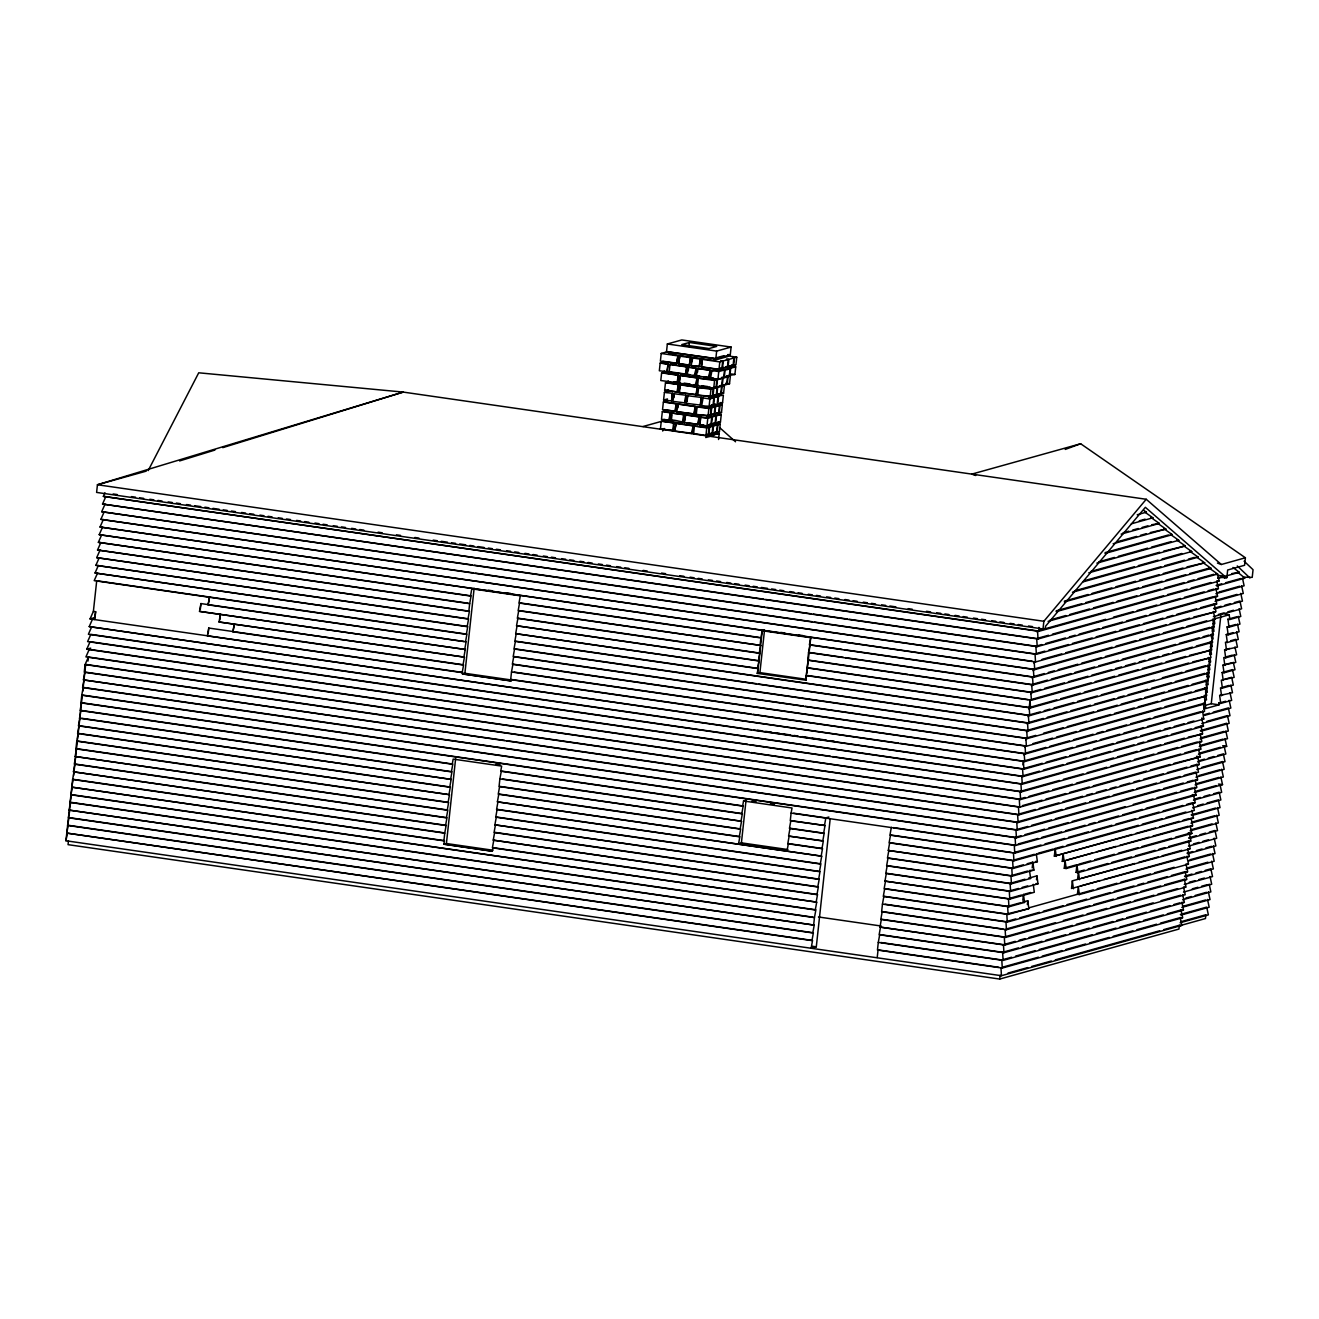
<?xml version="1.0" encoding="UTF-8"?>
<svg xmlns="http://www.w3.org/2000/svg" width="1319" height="1319" viewBox="0 0 1319 1319"><rect width="100%" height="100%" fill="white"/><g stroke="black" fill="none" stroke-linecap="round" stroke-linejoin="round"><path stroke-width="1.5" d="M73.617 775.49L77.359 741.014L447.454 794.401M77.574 739.102L80.69 710.364L452.829 764.047L451.395 771.879L79.272 718.196M80.063 716.118L82.355 695.047L825.513 802.249M82.767 691.222L85.686 664.413L896.359 781.359M68.456 840.879L68.044 844.655L999.72 979.061L1178.955 929.054L1179.367 925.279L1181.28 925.542M87.994 661.05L88.422 657.027L749.027 752.325M751.121 714.057L511.261 679.466L511.112 680.917L462.623 673.927L462.771 672.459L90.055 618.941L93.385 611.389L96.716 580.756M94.82 619.386L95.66 611.719L93.385 611.389M200.323 609.312L200.95 603.574L464.074 641.529M208.155 633.796L208.781 628.042L463.612 664.809L462.178 672.624L207.347 635.873L208.781 628.042M219.811 619.914L220.438 614.159L219.02 621.991L464.436 657.142L463.018 664.974L232.935 631.785L234.353 623.953L232.935 631.785M443.299 832.701L73.204 779.315L71.77 787.146L444.503 840.665L443.843 844.226L446.416 843.517L455.649 758.409M462.178 672.624L462.507 673.96L464.898 673.284L474.148 588.175M664.001 362.033L660.176 363.104L659.335 370.771L669.211 371.942L670.036 364.275L686.787 366.698L685.946 374.349L668.618 372.106M668.024 351.563L661.215 353.459L660.39 361.126L676.581 363.45L677.999 355.635L679.912 355.899L678.494 363.731L679.912 355.899M663.919 372.222L661.627 372.865L660.786 380.531L679.466 382.972L680.291 375.321L697.026 377.729L696.201 385.395L678.889 383.137L680.291 375.321M664.232 370.985L664.001 372.964L678.378 375.041L677.554 382.708M666.524 351.629L667.348 343.979L681.808 339.939L731.122 347.062L730.281 354.712L715.821 358.752L666.524 351.629L714.304 358.356L714.09 360.351L668.601 353.789L668.832 351.794M660.44 428.972L661.264 421.305L674.19 422.921L673.366 430.588L660.44 428.972L664.644 428.609L662.352 429.252M666.243 410.572L662.319 411.66L661.495 419.327L669.442 420.217L670.283 412.567L664.825 411.775L665.04 409.797L675.46 411.297L676.284 403.63L665.864 402.13L665.501 400.317M665.864 402.13L667.562 401.652L663.375 402.015L662.534 409.681L675.46 411.297M664.413 392.37L672.377 393.276L671.552 400.927L663.589 400.036L664.413 392.37L668.337 391.281M668.189 380.845L667.975 382.84L678.378 384.34L677.554 392.007L664.628 390.391L665.468 382.724L669.656 382.362L667.381 383.005M666.705 371.826L668.139 364.011L667.299 371.661M662.732 431.066L662.946 429.087M667.628 419.97L663.985 419.442L663.77 421.42L674.19 422.921M666.919 392.485L667.134 390.49L677.554 392.007M668.865 420.382L670.283 412.567M676.581 363.45L677.999 355.635M670.761 420.662L671.602 413.012L683.753 414.512C690.249 432.319 652.757 414.281 682.912 422.162M673.696 393.705L685.847 395.205L685.006 402.872L672.871 401.372L674.289 393.54L673.877 397.382M671.355 420.497L671.981 414.76M676.993 382.856L678.378 375.041M672.772 430.752L673.597 423.086M674.866 411.462L676.284 403.63M676.96 392.172L678.378 384.34M674.685 431.033L676.103 423.201L693.118 425.658L692.277 433.308L674.685 431.033L675.889 425.114M676.779 411.726L678.197 403.911L695.212 406.367L694.371 414.018L676.779 411.726L694.371 414.018M678.873 392.435L680.291 384.62L697.306 387.061L696.481 394.727L678.873 392.435L696.481 394.727M677.785 407.736L678.197 403.911M679.466 392.271L680.291 384.62M685.352 374.514L686.787 366.698M688.963 346.518L689.392 342.478L716.695 346.419L709.061 348.546L681.775 344.605L689.392 342.478M682.319 422.327L683.753 414.512M687.265 374.794L688.106 367.144L696.053 368.034L695.228 375.701L685.946 374.349M688.271 370.804L688.699 366.979M678.494 363.731L689.243 365.281L690.678 357.465L692.59 357.729L692.162 361.571M689.243 365.281L690.678 357.465M684.231 422.608L685.649 414.776L699.119 416.722L698.295 424.388L684.231 422.608L685.649 414.776M687.166 395.651L701.213 397.431L700.389 405.098L686.325 403.317L687.76 395.486L687.133 401.24M702.302 359.131L701.477 366.797L702.302 359.131L700.438 358.867L699.598 366.534L691.156 365.561L692.59 357.729M694.635 375.866L696.053 368.034M695.641 385.544L697.026 377.729M696.547 376.129L697.372 368.479L710.067 370.062L709.243 377.712L695.228 375.701M697.553 372.139L697.965 368.314M691.684 433.489L693.118 425.658M693.794 414.182L695.212 406.367M695.888 394.892L697.306 387.061M699.004 366.698L700.438 358.867M697.553 385.824L698.378 378.174L716.86 379.872L716.019 387.522L713.744 388.165L696.201 385.395M693.596 433.753L694.437 426.103L709.045 427.241L708.221 434.891L705.929 435.534L694.19 433.588M695.69 414.463L696.531 406.796L711.139 407.95L710.314 415.6L695.69 414.463L706.704 415.798L706.489 417.793L700.438 417.167L699.614 424.833L706.968 425.889L710.892 424.8L711.732 417.134L706.489 417.793M697.8 395.172L698.625 387.506L713.233 388.643L712.408 396.31L697.8 395.172L708.798 396.508L708.583 398.486L717.965 396.689L717.14 404.339L711.073 405.23M696.284 414.298L697.124 406.631M697.702 424.553L699.119 416.722M702.532 397.876L709.902 398.932L713.826 397.843L712.985 405.51L709.078 406.598L701.708 405.527L703.126 397.711M699.614 424.833L701.032 417.002M708.649 377.877L710.067 370.062M711.386 370.491L718.756 371.562L724.51 369.947L723.686 377.613L717.932 379.212L710.562 378.157C707.528 364.671 723.142 373.195 730.116 368.397L729.292 376.047L721.773 377.333M705.434 427.438L705.071 425.608M707.545 408.148L707.165 406.318M709.638 388.841L709.853 386.863M710.562 378.157L711.98 370.326M705.929 435.534L706.753 427.867L709.045 427.241M706.968 425.889L707.808 418.222L711.732 417.134M708.023 416.243L708.864 408.577L711.139 407.95M709.078 406.598L709.902 398.932M710.117 396.953L710.957 389.286L713.233 388.643M713.315 380.086L713.53 378.091L703.67 376.673M715.821 358.752L716.662 351.085L731.122 347.062M708.814 434.726L709.638 427.076L712.903 426.169L712.062 433.819L706.902 434.462M710.908 415.436L711.732 407.785L714.997 406.862L714.173 414.529L708.995 415.155M713.002 396.145L713.826 388.478L717.091 387.572L716.266 395.238L711.089 395.865L716.266 395.238M713.744 388.165L714.568 380.499L716.86 379.872M711.485 424.636L712.326 416.969L715.871 415.98L715.046 423.63L709.573 424.355M713.579 405.329L714.42 397.678M717.437 371.117L717.651 369.139L701.477 366.797M716.613 387.357L717.454 379.707L722.466 378.306L721.625 385.956L714.206 387.258L716.019 387.522M717.932 379.212L718.756 371.562M718.97 369.567L719.811 361.917L722.68 361.109L721.856 368.776L718.97 369.567L700.884 366.962M712.656 433.654L713.497 425.988L717.355 424.916L716.514 432.583L710.743 433.374M714.75 414.364L715.59 406.697L719.449 405.625L718.608 413.292L712.854 414.084M716.86 395.073L717.684 387.407L721.542 386.335L720.702 394.002L714.947 394.793M715.64 423.465L716.464 415.815L721.279 414.463L720.438 422.129L713.727 423.201M718.558 396.524L717.734 404.175L722.548 402.839L723.373 395.172L716.662 396.244L720.866 395.073L721.081 393.078L723.587 393.194L724.428 385.527L720.223 385.89M722.449 368.611L723.274 360.944L728.286 359.543L727.461 367.21L720.537 368.331L723.884 367.391M716.679 433.654L716.893 431.659M717.717 424.009L717.948 422.014L720.438 422.129M718.773 414.364L718.987 412.369M720.042 402.724L719.828 404.719L718.13 405.18L722.317 404.818L721.493 412.484L717.289 412.847L721.493 412.484M717.107 432.418L717.948 424.751L720.223 424.124L719.399 431.775L715.195 432.137M719.201 413.127L720.042 405.461M719.399 393.557L721.295 393.837L722.136 386.17L724.428 385.527M722.218 385.791L723.059 378.141L727.478 376.904L726.637 384.571L720.405 385.527M724.279 377.448L725.104 369.782M718.558 439.507L719.185 433.77L712.458 434.825L719.185 433.77M728.055 367.045L728.879 359.378L733.892 357.977L733.067 365.643L726.142 366.764L729.489 365.825M727.231 384.39L728.072 376.739L730.363 376.096L729.522 383.763L725.417 384.142M729.885 375.882L730.71 368.215L735.722 366.83L734.897 374.481L727.379 375.767L729.292 376.047M730.71 368.215L728.797 367.952L733.216 366.715L733.446 364.736L735.342 365M733.661 365.478L734.485 357.812L736.777 357.185L735.936 364.835L731.155 365.363M757.617 673.251L762.25 630.696M497.395 801.853L739.283 836.757L740.701 828.926L498.813 794.022L497.395 801.853L739.877 836.592L738.591 843.632L741.41 842.857L746.043 800.287L743.537 800.979L742.613 806.107L500.725 771.219L501.649 766.092L453.159 759.101L452.236 764.212L80.096 710.529L81.531 702.714L1015.102 837.384L1021.021 835.735M515.663 633.664L757.551 668.552L758.986 660.737L517.081 625.833L515.663 633.664L758.145 668.387L757.238 673.366L759.909 672.608L764.525 630.053L762.201 630.713L760.882 637.918L518.994 603.014L520.296 595.809L471.806 588.818L470.504 596.023L98.364 542.34L101.711 534.789M1028.029 699.548L807.475 667.727L806.041 675.559L805.728 680.357L806.634 675.377L1029.216 707.495L1029.71 715.59L514.839 641.314L516.257 633.499M806.849 673.465L809.141 652.41L843.303 657.34M809.338 650.481L810.723 637.687L762.201 630.713M66.774 833.097L811.96 940.595L813.378 932.78L68.209 825.282L66.774 833.097L812.553 940.431L811.119 948.262L816.296 946.828L830.212 818.621M999.72 979.061L1000.132 975.269M1022.983 764.954L1023.396 761.112L1072.627 747.378M1024.055 755.062L1024.22 753.462L753.149 714.354M1024.879 747.411L1025.061 745.796L514.13 672.096M1025.72 739.745L1025.885 738.129L805.315 706.324M1026.545 732.078L1026.726 730.479L1093.682 711.798M1027.386 724.428L1027.55 722.812L1043.313 718.426M1028.21 716.761L1028.391 715.162L839.972 687.974M1029.051 709.094L1030.057 699.828L1030.535 707.94L806.041 675.559M1030.716 693.778L1030.881 692.178L1040.724 689.425M1031.54 686.127L1031.722 684.512L1047.467 680.109M1032.365 678.461L1032.546 676.845L1044.368 673.547M1033.206 670.794L1033.387 669.195L99.205 534.673L102.536 527.138M1034.03 663.144L1034.211 661.528L1034.69 669.64L99.205 534.673M1037.361 632.493L1037.542 630.894L103.36 496.373L104.959 492.778M1146.227 499.274L403.235 392.089L97.441 484.749L96.6 492.416L1043.016 628.949L1043.857 621.282L1146.227 499.274L1221.328 564.499L1245.4 557.772L1244.592 565.274L1227.659 570.006L1226.818 577.656L1218.162 577.376L1217.882 575.282L1215.722 573.749L1217.635 574.029L1209.243 568.126L1189.623 573.6M1022.835 900.234L1023.462 894.48L1030.617 892.485M1027.353 904.537L1027.765 900.712L1022.637 902.147L1024.55 902.41L1023.462 894.48M1032.216 867.902L1032.843 862.148L1027.089 863.764M1036.503 879.707L1036.932 875.865L1028.672 878.174L1030.584 878.454L1029.512 870.507L1033.915 870.095L1032.843 862.148M1191.848 810.361L1193.514 818.143L1054.343 856.146L1055.167 848.496L1063.098 846.287M1192.92 818.308L1191.008 818.027L1192.689 825.793L1062.273 861.373L1063.098 853.706L1131.982 834.498M1192.096 825.958L1190.183 825.694L1191.848 833.46L1066.181 868.512L1064.268 868.248L1065.092 860.582L1062.273 861.373M1168.865 846.485L1188.518 841.011L1190.183 848.776L1072.347 880.845L1071.506 888.511L1189.359 856.443L1187.677 848.661L1189.59 848.941M1175.542 837.202L1189.342 833.344L1191.024 841.126L1078.002 872.65L1076.09 872.37L1076.914 864.703L1064.268 868.248M1077.59 879.377L1078.431 871.727L1079.503 879.658M1224.543 578.299L1224.757 576.271L1145.354 507.304L1045.522 626.278L1045.307 628.306L1043.016 628.949M1205.615 705.286L1211.254 703.703L1220.833 615.643M1218.838 702.928L1219.036 704.824L1203.983 709.028L1203.769 707.347M1238.277 616.336L1239.959 624.101L1228.995 627.168L1227.94 619.139M1200.405 749.357L1198.509 749.077L1200.175 756.859L1019.752 807.179L84.251 672.228L85.092 664.578L88.422 657.027M94.226 619.551L95.66 611.719M83.427 679.895L84.845 672.063L1018.433 806.75L1018.928 814.845L83.427 679.895L504.649 740.404M1190.925 766.042L1196.844 764.41L1198.509 772.176L1018.087 822.512L82.586 687.545L84.02 679.73M1184.182 775.358L1196.003 772.06L1197.668 779.826L1017.262 830.162L81.762 695.212L83.179 687.38L85.092 687.661M1197.091 779.991L1195.179 779.727L1196.844 787.492L1016.421 837.829L80.937 702.879L81.762 695.212M451.164 779.381L79.025 725.697L77.607 733.512L449.73 787.196L451.164 779.381L78.431 725.862L79.865 718.031M76.766 741.179L75.941 748.846L448.064 802.529L449.499 794.697L76.766 741.179L78.2 733.348L80.096 733.628M75.101 756.496L76.535 748.681L448.658 802.348L447.24 810.179L75.101 756.496L447.833 810.014L446.399 817.846L74.276 764.163L75.694 756.331M73.435 771.813L74.87 763.998L446.993 817.681L445.575 825.496L73.435 771.813L446.168 825.331L444.734 833.163L72.611 779.48L74.029 771.648M816.708 902.13L71.539 794.632L70.105 802.463L815.29 909.962L816.708 902.13L70.946 794.796L72.364 786.981M69.28 810.13L70.698 802.298L815.884 909.797L814.45 917.612L69.28 810.13L813.015 917.167M814.219 925.114L69.033 817.615L67.615 825.447L812.784 932.945L814.219 925.114L68.44 817.78L69.874 809.965M1160.506 923.102L1180.192 917.612L1181.857 925.377L1001.451 975.714L65.95 840.764L67.368 832.932M463.843 657.307L465.277 649.476L199.515 611.389L200.95 603.574M208.122 604.86L209.54 597.029L208.122 604.86L466.102 641.825L464.684 649.64M100.871 542.455L97.54 550.007L469.663 603.69L471.097 595.858L98.364 542.34M100.046 550.105L96.699 557.657L468.839 611.34L469.663 603.69M99.205 557.772L95.875 565.323L467.998 619.007L469.432 611.175L96.699 557.657M98.381 565.439L95.034 572.99L467.173 626.673L468.591 618.842L95.875 565.323M97.54 573.089L94.21 580.64L466.349 634.324L467.767 626.509L95.034 572.99M465.508 641.99L466.926 634.159L98.727 581.052M450.57 779.545L451.988 771.714L81.762 718.311M448.905 794.862L450.323 787.031L82.141 733.925M71.77 787.146L443.909 840.83L444.734 833.163M760.651 645.403L518.746 610.516L517.328 618.347L759.216 653.235L760.651 645.403L518.153 610.681L519.587 602.849L759.447 637.456M516.487 625.997L517.922 618.182L759.81 653.07L758.392 660.901L517.081 625.833M1207.627 665.155L1209.292 672.921L1028.869 723.257L513.998 648.981L515.416 641.149L837.961 687.694M1207.858 680.752C1202.961 680.983 1212.243 680.719 1206.786 672.822L1207.858 680.752L1028.045 730.924L513.173 656.648L514.591 648.816L756.479 683.704M1207.033 688.403L1205.071 687.776L1207.033 688.403L1027.204 738.574L512.333 664.298L513.767 656.483L903.812 712.738M1188.534 700.191L1206.209 696.069L1026.38 746.241L511.508 671.965L512.926 664.133L803.304 706.028M1205.071 687.776L1206.753 695.558L1204.247 695.443L1205.368 703.736L1025.539 753.891L510.667 679.631L511.508 671.965M462.507 673.96L510.997 680.95L510.667 679.631M499.885 778.869L501.319 771.054L743.207 805.942L741.773 813.774L499.885 778.869L499.06 786.536L741.542 821.259L740.107 829.09L498.219 794.203L499.654 786.371L741.542 821.259M821.704 856.163L497.148 809.355L495.73 817.17L820.286 863.994L821.704 856.163L496.554 809.52L497.988 801.688M494.889 824.837L496.323 817.005L820.88 863.83L819.445 871.661L494.889 824.837L820.039 871.496L818.621 879.311L494.064 832.503L495.482 824.672M493.224 840.154L494.658 832.338L819.214 879.146L817.78 886.978L493.224 840.154L818.374 886.813L816.956 894.645L492.399 847.82L493.817 839.989M443.843 844.226L492.333 851.233L492.993 847.655L817.549 894.48L816.115 902.295M760.057 645.568L760.882 637.918M740.948 821.424L742.366 813.609L502.506 779.001M1214.519 619.468L1212.606 619.188L1214.288 626.954L1033.865 677.29L809.371 644.909L810.723 637.687M1211.782 626.855L1213.447 634.62L1033.041 684.957L808.547 652.575L809.965 644.744L842.132 649.377M1212.853 634.785L1210.941 634.505L1212.623 642.287L1032.2 692.607L807.706 660.225L808.547 652.575M1196.333 646.013L1210.117 642.172L1211.782 649.937L1031.376 700.274L806.882 667.892L808.3 660.061L907.983 674.438M1196.251 787.657L1194.338 787.377L1196.02 795.159L1015.597 845.479L791.103 813.098L792.027 807.986L743.537 800.979M825.034 825.529L790.856 820.599L789.438 828.431L823.617 833.361L825.034 825.529L790.262 820.764L791.103 813.098M788.597 836.081L790.032 828.266L824.194 833.196L822.776 841.011L788.597 836.081L823.369 840.846L821.951 848.678L787.773 843.748L789.191 835.916M821.11 856.328L822.545 848.513L788.366 843.583L787.08 850.64L738.591 843.632M824.441 825.694L825.859 817.862L828.909 817.022M813.625 925.279L814.45 917.612M1146.244 808.234L1193.514 795.044L1195.179 802.809L1014.756 853.146L889.946 835.141L891.364 827.31M1186.77 804.359L1192.673 802.71L1194.354 810.476L1013.932 860.812L889.105 842.808L890.539 834.976L1011.426 852.42M888.281 850.458L889.698 842.643L1012.613 860.367L1013.091 868.463L888.281 850.458L1011.772 868.034L1023.264 864.819M1033.915 870.095L1012.267 876.129L887.44 858.125L888.874 850.293M1030.584 878.454L1011.426 883.796L886.615 865.792L888.033 857.96L1010.948 875.684L1027.649 871.035M1036.932 875.865L1038.004 883.812L1010.601 891.446L885.774 873.442L887.209 865.627L1010.107 883.351L1024.962 879.212M884.95 881.108L886.368 873.277L1009.282 891.017L1009.76 899.113L884.95 881.108L1008.458 898.668L1008.936 906.78L884.126 888.759L885.544 880.944M1027.765 900.712L1028.836 908.643L1008.095 914.43L883.285 896.425L884.703 888.594L1007.617 906.334L1020.758 902.674M1187.924 864.258L1186.012 863.994L1187.694 871.76L1007.271 922.096L882.46 904.092L883.878 896.26L1006.793 913.985L1028.836 908.643M1171.404 875.503L1185.187 871.645L1186.853 879.427L1006.446 929.747L881.62 911.742L882.46 904.092M1164.661 884.802L1184.347 879.311L1186.028 887.077L1005.606 937.413L880.795 919.409L882.213 911.577L1003.099 929.021M879.954 927.076L881.389 919.244L1004.287 936.968L1004.781 945.08L879.954 927.076L1003.462 944.635L1015.267 941.337M1182.698 894.628L1184.363 902.41L1003.94 952.73L879.13 934.726L880.548 926.911M1183.77 902.575L1181.857 902.295L1183.522 910.061L1003.116 960.397L878.289 942.393L879.724 934.561L1002.621 952.302L1018.383 947.899M1167.233 913.803L1181.033 909.945L1182.698 917.727L1002.275 968.064L877.465 950.043L878.289 942.393M998.945 967.322L878.058 949.878L877.217 957.545M1218.69 581.168L1216.777 580.888L1218.443 588.653L1038.02 638.99L102.536 504.039L105.866 496.488M1217.849 588.818L1215.937 588.554L1217.618 596.32L1037.196 646.656L101.695 511.706L105.025 504.155M1217.025 596.485L1215.112 596.204L1216.777 603.987L1036.355 654.306L100.871 519.356L104.201 511.805M1200.488 607.713L1214.271 603.871L1215.953 611.637L1035.53 661.973L100.03 527.023L103.377 519.472M1203.406 703.109L1204.544 711.386L1024.715 761.558L89.214 626.607L92.544 619.056M91.72 626.723L88.389 634.274L1023.874 769.224L1203.703 719.053L1201.741 718.426L1203.703 719.053M1195.096 727.742L1200.999 726.093L1202.664 733.875L1022.258 784.195L86.757 649.245L90.088 641.693L508.804 702.104M1201.741 718.426L1203.505 726.208L1023.082 776.545L87.582 641.595L90.879 634.373L751.484 729.671M148.19 470.603L198.724 372.799L403.235 392.089L222.746 447.652M1065.208 449.433L1080.657 443.745L1245.4 557.772M179.582 460.941L214.898 450.059M146.228 471.147L97.441 484.749L1043.857 621.282M102.536 504.039L763.602 599.156M101.695 511.706L472.383 564.928M668.601 353.789L672.459 352.717M100.871 519.356L473.587 572.875M100.03 527.023L1032.2 661.248M716.233 357.828L723.933 355.685M691.156 365.561L699.598 366.534M714.09 360.351L727.56 356.592L727.775 354.597L730.281 354.712M732.573 357.548L734.485 357.812M731.748 365.198L733.446 364.736M723.191 369.518L730.116 368.397M664.628 390.391L668.832 390.028L666.54 390.655M97.54 550.007L468.229 603.228M718.97 378.504L715.64 379.443L717.454 379.707M727.973 375.997L726.258 376.476L728.072 376.739M672.377 393.276L671.552 400.927M663.589 400.036L667.496 398.948M685.847 395.205L685.006 402.872M701.213 397.431L700.389 405.098M721.295 393.837L723.587 393.194M712.507 397.398L717.965 396.689M664.825 411.775L668.156 410.852M711.666 405.065L715.228 404.076M642.996 426.515L664.776 420.448M708.319 435.995L713.777 435.27L710.216 436.259M705.714 437.529L709.622 436.424L707.726 436.16M90.055 618.941L93.929 617.869M89.214 626.607L898.503 743.108M199.515 611.389L465.277 649.476M86.757 649.245L90.714 648.14M219.02 621.991L464.436 657.142M1080.657 443.745L971.823 474.115L975.697 475.516M72.611 779.48L65.95 840.764M1137.209 514.756L1146.425 512.184L1143.606 510.206M1139.253 520.807L1145.123 519.158M1131.372 523.808L1152.888 517.806L1144.513 511.904L1146.425 512.184M1123.063 532.744L1128.784 531.145M1132.609 530.09L1138.346 528.49M1142.172 527.419L1147.909 525.819M1151.718 524.748L1159.368 523.429L1150.992 517.526L1152.888 517.806M1121.15 534.096L1159.368 523.429M1117.078 541.845L1136.599 536.404M1140.506 535.316L1146.359 533.667M1150.267 532.579L1165.848 529.051L1157.455 523.148M1113.137 543.758L1165.848 529.051M1105.141 552.612L1168.42 534.953M1105.075 553.436L1172.311 534.673L1163.935 528.771M1098.842 561.795L1114.456 557.442M1118.347 556.338L1147.612 548.176M1151.52 547.088L1171.025 541.647M1096.847 563.147L1178.79 540.295L1170.398 534.393L1172.311 534.673M1090.797 571.457L1159.714 552.232M1163.655 551.128L1185.27 545.918L1176.878 540.015L1178.79 540.295M1088.769 572.842L1185.27 545.918M1084.713 580.591L1134.291 566.758M1138.264 565.653L1158.098 560.113M1162.055 559.009L1181.89 553.469M1082.652 581.976L1191.733 551.54L1183.357 545.637M1074.49 590.863L1160.934 566.758M1164.858 565.653L1184.511 560.179M1188.435 559.075L1194.338 557.426M1072.479 592.231L1198.213 557.162L1189.82 551.26L1191.733 551.54M1064.433 601.101L1088.159 594.49M1092.099 593.385L1111.868 587.862M1115.825 586.757L1135.577 581.25M1139.534 580.146L1159.302 574.639M1163.243 573.534L1183.011 568.027M1186.968 566.923L1204.676 562.784L1196.3 556.882L1198.213 557.162M1064.367 601.926L1204.676 562.784M1056.239 610.812L1081.745 603.706M1085.669 602.602L1138.627 587.829M1142.551 586.741L1162.171 581.267M1166.095 580.162L1185.699 574.705M1056.189 611.637L1211.155 568.407L1202.763 562.504M1050.122 619.946L1065.884 615.544M1069.824 614.456L1089.543 608.949M1093.484 607.845L1113.203 602.354M1117.144 601.25L1136.863 595.759M1140.803 594.655L1160.522 589.148M1164.463 588.06L1184.182 582.553M1188.122 581.448L1194.025 579.799M1197.982 578.695L1213.744 574.309M1048.094 621.331L1217.635 574.029M1038.943 627.382L1038.861 631.323L103.36 496.373M1218.162 577.376L1219.284 581.003L1038.861 631.323M1231.798 573.584L1239.316 572.298L1232.952 567.467M1217.783 578.299L1221.691 577.211M1225.615 576.106L1239.316 572.298M1039.504 630.334L1163.589 595.726M1167.529 594.622L1187.232 589.131M1191.172 588.027L1210.858 582.536M1237.403 572.017L1244.955 578.151L1216.728 586.015M1216.102 585.389L1221.74 583.806M1225.516 582.767L1240.569 578.563M1244.196 577.178L1252.226 577.359L1253.05 569.709L1244.114 561.185M765.63 599.453L1036.701 638.544L1048.523 635.247M1052.463 634.159L1105.652 619.32M1113.516 617.127L1133.219 611.62M1137.159 610.532L1156.845 605.025M1160.786 603.937L1180.489 598.43M1184.429 597.342L1204.132 591.852M1208.056 590.747L1213.975 589.098M1219.036 592L1239.728 586.213M1215.887 593.682L1244.114 585.801L1242.449 578.035M849.452 619.32L1035.877 646.211L1041.779 644.562M1045.72 643.458L1065.422 637.967M1069.363 636.863L1075.265 635.214M1079.206 634.126L1098.908 628.619M1102.849 627.531L1122.535 622.04M1126.475 620.936L1146.178 615.445M1150.119 614.341L1213.134 596.765M1216.316 600.178L1237.008 594.407M1215.063 601.349L1243.289 593.468L1241.608 585.702M814.466 622.057L1035.036 653.878L1044.895 651.124M1048.836 650.02L1068.522 644.529M1072.462 643.425L1092.165 637.934M1096.105 636.83L1115.792 631.339M1119.732 630.251L1139.435 624.744M1143.375 623.656L1163.061 618.149M1167.002 617.061L1172.921 615.412M1176.861 614.308L1196.547 608.817M1213.595 608.372L1221.13 606.262M1224.889 605.223L1230.545 603.64M1234.304 602.585L1239.942 601.019L1241.624 608.784L1213.398 616.665M1214.222 608.999L1242.449 601.134L1240.783 593.352M1042.092 659.335L1061.779 653.845M1065.719 652.74L1142.534 631.306M1146.475 630.218L1166.177 624.711M1170.118 623.623L1189.804 618.116M1193.744 617.028L1215.36 611.802M1218.41 614.456L1224.065 612.873M1227.824 611.835L1233.463 610.252M1035.349 668.634L1112.164 647.217M1116.105 646.112L1135.791 640.622M1139.731 639.517L1159.434 634.027M1163.374 632.922L1183.061 627.432M1187.001 626.327L1206.704 620.837M1239.118 608.686L1240.783 616.451L1229.836 619.501L1229.193 614.786L1214.156 618.974L1214.783 623.706L1212.886 623.425L1213.958 631.356L1212.046 631.092M1034.69 669.64L1215.112 619.303L1213.447 611.521M1229.654 618.743L1236.562 616.814M1048.308 672.459L1054.211 670.81M1058.151 669.706L1077.854 664.215M1081.794 663.111L1101.48 657.62M1105.421 656.516L1209.803 627.399M1237.453 624.002L1239.118 631.768L1228.17 634.818L1227.099 626.888L1235.722 624.481M1051.408 679.021L1071.11 673.531M1075.051 672.426L1094.737 666.936M1098.678 665.831L1118.38 660.341M1122.321 659.236L1175.493 644.397M1179.433 643.309L1199.136 637.802M1203.076 636.714L1208.979 635.066M1236.612 631.653L1238.294 639.435L1227.329 642.485L1226.258 634.554L1233.166 632.625M1044.664 688.32L1064.367 682.83M1068.308 681.742L1087.994 676.235M1091.934 675.147L1111.637 669.64M1115.577 668.552L1121.48 666.903M1125.42 665.798L1135.263 663.045M1139.204 661.957L1145.123 660.308M1149.063 659.203L1158.906 656.45M1162.847 655.362L1168.749 653.713M1172.69 652.608L1192.392 647.118M1230.611 640.77L1235.788 639.319L1237.453 647.085L1224.593 649.871L1225.681 657.802L1236.628 654.752L1234.947 646.986M1032.019 699.284L1091.11 682.797M1095.05 681.709L1114.736 676.202M1118.677 675.114L1138.379 669.607M1142.32 668.519L1162.006 663.012M1165.947 661.924L1185.649 656.433M1189.59 655.329L1211.188 650.102M492.333 851.233L444.124 844.16M1224.593 649.871L1229.77 648.42M1031.194 706.951L1056.799 699.795M1060.74 698.707L1080.426 693.2M1084.366 692.112L1188.749 662.995M1192.689 661.891L1210.364 657.769M1030.535 707.94L1210.957 657.604L1209.292 649.838M1225.483 657.043L1232.391 655.131M1030.353 714.601L1040.196 711.864M1044.137 710.76L1050.056 709.111M1053.996 708.006L1073.682 702.516M1077.623 701.411L1097.326 695.921M1101.266 694.833L1154.438 679.994M1162.319 677.785L1182.022 672.294M1185.946 671.19L1205.648 665.699M1029.71 715.59L1210.117 665.271L1208.451 657.489M1233.281 662.303L1234.996 669.739L1224.048 672.789L1222.927 665.188L1231.567 662.781M1222.927 665.188L1235.788 662.418L1234.122 654.636M1047.253 717.322L1066.939 711.831M1070.88 710.727L1090.582 705.236M1094.523 704.132L1114.209 698.641M1118.149 697.537L1124.068 695.888M1128.009 694.8L1147.695 689.293M1151.635 688.205L1171.338 682.698M1175.278 681.61L1204.824 673.366M1223.208 680.456L1222.136 672.509L1232.49 669.623L1234.172 677.389L1221.295 680.175L1222.383 688.106L1233.331 685.056L1231.666 677.29L1224.757 679.203M1097.622 710.694L1117.325 705.203M1121.265 704.099L1140.951 698.608M1144.892 697.504L1164.595 692.013M1168.535 690.909L1188.221 685.418M1192.162 684.314L1205.962 680.472M1027.864 737.585L1035.745 735.392M1043.609 733.199L1063.312 727.692M1067.252 726.604L1086.955 721.097M1090.879 720.009L1110.582 714.502M1114.522 713.414L1134.225 707.924M1138.149 706.819L1157.851 701.329M1161.792 700.224L1191.337 691.98M1195.278 690.876L1205.121 688.139M1206.984 688.056L1205.912 680.126M1222.202 687.347L1229.11 685.418M1032.942 743.603L1052.628 738.112M1056.568 737.008L1076.271 731.517M1080.212 730.413L1160.967 707.891M1164.891 706.786L1184.594 701.296M1230 692.607L1231.666 700.373L1220.718 703.439L1219.646 695.492L1223.092 694.536M1219.646 695.492L1232.507 692.722L1230.825 684.94M1026.198 752.902L1045.885 747.411M1049.825 746.323L1069.528 740.816M1073.468 739.728L1093.154 734.221M1097.095 733.133L1103.014 731.484M1106.954 730.38L1126.64 724.889M1130.581 723.785L1150.283 718.294M1154.224 717.19L1203.456 703.456M1225.714 701.23L1218.805 703.159L1220.718 703.439M1076.568 746.29L1096.27 740.783M1100.211 739.695L1119.897 734.188M1123.837 733.1L1143.54 727.593M1147.481 726.505L1167.167 721.015M1171.107 719.91L1200.653 711.666M1203.868 714.75L1209.523 713.183M1213.282 712.128L1228.335 707.924L1230 715.689L1201.774 723.57M1204.494 715.393L1230.841 708.039L1229.16 700.274M799.973 736.678L1022.555 768.779L1042.257 763.289M1046.198 762.184L1065.884 756.694M1069.824 755.589L1089.527 750.099M1093.467 748.994L1113.17 743.504M1117.094 742.399L1136.797 736.909M1140.737 735.804L1160.44 730.314M1164.364 729.209L1170.283 727.577M1174.223 726.472L1184.066 723.719M1188.007 722.631L1193.909 720.982M1203.653 718.707L1202.582 710.76M1206.803 721.361L1227.494 715.59L1229.176 723.356L1200.949 731.237M1023.742 775.556L1039.487 771.153M1043.428 770.049L1063.13 764.558M1067.071 763.47L1086.757 757.963M1090.698 756.875L1110.4 751.368M1114.341 750.28L1134.027 744.773M1137.967 743.685L1143.886 742.036M1147.827 740.932L1167.513 735.441M1171.453 734.337L1191.156 728.846M1200.323 730.594L1226.67 723.241L1228.335 731.023L1200.109 738.887M832.52 756.578L1020.939 783.766L1113.5 757.93M1117.44 756.842L1137.143 751.335M1141.083 750.247L1160.769 744.757M1164.71 743.652L1184.413 738.162M1188.353 737.057L1202.071 734.04M1201.378 737.733L1223.95 731.435M897.2 773.692L1020.098 791.416L1059.487 780.436M1063.427 779.331L1083.13 773.841M1087.07 772.736L1106.756 767.246M1110.697 766.141L1130.399 760.651M1134.34 759.546L1154.026 754.056M1157.967 752.951L1177.669 747.461M1181.61 746.373L1197.372 741.97M747.824 744.361L89.263 649.36L85.916 656.911L1021.417 791.862L1201.84 741.525L1200.175 733.76M1200.537 745.4L1223.125 739.102M1199.284 746.554L1227.511 738.673L1225.829 730.907M898.371 781.639L1019.274 799.083L1025.176 797.434M1029.117 796.33L1048.819 790.839M1052.76 789.735L1072.446 784.244M1076.386 783.14L1180.769 754.023M1184.709 752.935L1196.531 749.637M85.092 664.578L1020.593 799.528L1200.999 749.192L1199.334 741.426L1201.246 741.69M1199.713 753.05L1220.405 747.279M1198.443 754.221L1226.67 746.34L1225.005 738.574M1022.373 805.645L1042.076 800.155M1046.016 799.05L1065.703 793.56M1069.643 792.455L1089.346 786.965M1093.286 785.86L1146.458 771.021M1150.399 769.933L1170.101 764.426M1174.042 763.338L1199.581 757.024M1198.872 760.717L1204.527 759.134M1208.286 758.095L1213.925 756.512M1217.701 755.457L1223.34 753.891L1225.005 761.657L1196.778 769.538M1197.619 761.871L1225.846 754.006L1224.164 746.224M1019.571 813.856L1035.333 809.454M1039.273 808.366L1058.959 802.859M1062.9 801.771L1082.602 796.264M1086.543 795.176L1092.445 793.527M1096.386 792.422L1106.229 789.685M1110.169 788.581L1116.088 786.932M1120.029 785.827L1129.872 783.09M1133.812 781.986L1139.715 780.337M1143.655 779.232L1163.358 773.742M1167.299 772.637L1186.985 767.147M1018.928 814.845L1199.334 764.509L1197.668 756.743M1201.807 767.328L1222.515 761.558L1224.18 769.323L1195.954 777.188M745.697 782.958L1016.768 822.067L1062.075 809.421M1066.016 808.333L1085.702 802.826M1089.642 801.738L1109.345 796.247M1113.285 795.143L1132.972 789.652M1136.912 788.548L1156.615 783.057M1160.555 781.953L1180.241 776.462M1199.086 775.506L1219.795 769.735M827.524 802.546L1015.943 829.717L1027.765 826.436M1031.689 825.331L1051.391 819.841M1055.332 818.736L1159.714 789.619M1163.655 788.515L1183.357 783.024M1187.298 781.92L1193.2 780.271M1196.382 783.7L1218.954 777.402M1195.113 784.854L1223.34 776.99L1221.674 769.208M1024.962 834.63L1044.648 829.14M1048.589 828.052L1068.291 822.545M1072.232 821.457L1125.404 806.618M1133.285 804.425L1152.987 798.918M1156.911 797.83L1176.614 792.323M1180.554 791.235L1192.376 787.938M1195.542 791.351L1216.25 785.58M1194.289 792.521L1222.515 784.64L1220.85 776.875M1018.219 843.946L1037.905 838.455M1041.845 837.351L1061.548 831.86M1065.488 830.756L1085.174 825.265M1089.115 824.161L1095.034 822.512M1098.974 821.424L1118.66 815.917M1122.601 814.829L1142.303 809.338M1194.717 799.017L1200.356 797.434M1204.132 796.396L1209.77 794.813M1213.529 793.774L1219.185 792.191L1220.85 799.957L1192.623 807.838M1193.464 800.171L1221.674 792.307L1220.009 784.525M1015.416 852.156L1041.021 845.017M1044.961 843.913L1064.647 838.422M1068.588 837.318L1088.29 831.827M1092.231 830.723L1111.917 825.232M1115.858 824.128L1135.56 818.637M1139.501 817.533L1159.187 812.042M1163.127 810.954L1182.83 805.447M1197.652 805.629L1203.291 804.046M1207.05 803.007L1218.344 799.858L1220.026 807.624L1191.799 815.505M1014.591 859.823L1034.327 854.316M1038.185 853.228L1053.287 849.024M1067.055 845.182L1138.363 825.282M1142.32 824.177L1162.138 818.654M1166.095 817.549L1185.896 812.026M1191.172 814.862L1215.64 808.036M1054.343 856.146L1061.35 854.201M1135.906 833.394L1155.592 827.903M1159.533 826.815L1179.202 821.325M1183.143 820.22L1189.046 818.571M1013.091 868.463L1037.377 861.703L1036.305 853.756M1192.228 822.001L1214.799 815.703M1190.958 823.155L1219.185 815.29L1217.519 807.508M1067.055 860.037L1092.462 852.948M1096.369 851.86L1115.907 846.402M1119.815 845.314L1149.129 837.136M1153.053 836.048L1188.221 826.238M1191.387 829.667L1212.079 823.88M1190.134 830.822L1218.36 822.941L1216.679 815.175M1078.893 864.159L1090.731 860.862M1094.671 859.757L1114.39 854.25M1118.347 853.162L1138.066 847.655M1142.007 846.551L1171.602 838.307M1188.666 837.845L1196.201 835.751M1199.96 834.696L1205.615 833.113M1209.375 832.075L1215.013 830.492L1216.695 838.274L1188.468 846.139M1189.293 838.488L1217.519 830.607L1215.854 822.842M1011.129 890.49L1018.499 888.445M1022.192 887.407L1027.715 885.873M1076.09 872.37L1084.333 870.078M1088.257 868.974L1107.911 863.5M1111.851 862.395L1131.504 856.905M1135.445 855.817L1155.098 850.326M1159.022 849.238L1164.924 847.589M1193.481 843.929L1199.136 842.363M1202.895 841.308L1208.534 839.725M1010.321 898.14L1021.582 895.007M1081.531 878.289L1134.604 863.483M1138.544 862.379L1158.197 856.888M1162.121 855.8L1181.791 850.31M1009.76 899.113L1034.31 892.271L1033.255 884.324M1187.001 853.162L1192.656 851.596M1196.415 850.541L1202.071 848.974M1205.83 847.919L1211.469 846.336M1187.628 853.805L1215.854 845.924L1214.189 838.159M1080.261 886.071L1099.997 880.564M1103.937 879.46L1184.874 856.872M1008.936 906.78L1024.55 902.41M1189.936 859.774L1210.644 854.003M1188.683 860.944L1215.03 853.591L1213.348 845.809M1028.869 907.835L1093.237 889.88M1097.194 888.775L1116.929 883.268M1120.87 882.164L1150.481 873.903M1154.438 872.799L1174.174 867.292M1079.354 894.546L1078.283 886.615L1077.442 894.282L1079.354 894.546L1188.518 864.093L1186.853 856.328L1188.765 856.608M1187.232 867.968L1207.924 862.181M1185.962 869.122L1214.189 861.241L1212.524 853.475M885.065 904.207L1005.952 921.651L1015.795 918.898M1019.735 917.81L1039.438 912.303M1043.378 911.215L1063.065 905.724M1067.005 904.62L1086.708 899.129M1090.648 898.025L1110.334 892.534M1114.275 891.43L1133.977 885.939M1137.918 884.835L1143.82 883.186M1147.761 882.098L1167.463 876.591M1184.511 876.146L1192.046 874.052M1195.805 872.997L1201.444 871.43M1205.203 870.375L1210.858 868.792L1212.524 876.574L1184.297 884.439M1185.138 876.789L1213.365 868.908L1211.683 861.142M1007.089 928.757L1089.807 905.691M1093.748 904.587L1113.45 899.096M1117.391 897.992L1137.077 892.501M1141.017 891.397L1160.72 885.906M1189.326 882.23L1194.965 880.663M1198.74 879.608L1204.379 878.042M1006.265 936.424L1055.497 922.69M1063.378 920.497L1083.08 914.99M1087.004 913.902L1106.707 908.395M1110.647 907.307L1130.35 901.8M1134.291 900.712L1153.977 895.205M1157.917 894.117L1177.62 888.627M1192.261 888.841L1197.899 887.275M1201.658 886.22L1207.314 884.637M1183.473 892.106L1211.699 884.225L1210.018 876.459M1019.208 940.233L1025.127 938.584M1029.067 937.496L1048.753 931.989M1052.694 930.901L1072.396 925.41M1076.337 924.306L1153.152 902.872M1161.017 900.679L1180.719 895.189M1004.781 945.08L1185.187 894.744L1183.522 886.978L1185.435 887.242M1185.781 898.074L1191.42 896.508M1195.195 895.453L1206.473 892.303M1182.632 899.772L1210.858 891.891L1209.193 884.126M1022.324 946.795L1042.01 941.304M1045.951 940.2L1065.653 934.709M1069.594 933.605L1089.28 928.114M1093.22 927.026L1112.923 921.519M1116.863 920.431L1122.766 918.782M1126.706 917.678L1146.409 912.187M1150.349 911.083L1170.035 905.592M1173.976 904.488L1179.895 902.839M1183.061 906.268L1205.648 899.97M1181.808 907.423L1210.034 899.558L1208.352 891.776M880.894 942.508L1001.797 959.952L1011.64 957.215M1015.581 956.11L1035.283 950.62M1039.207 949.515L1092.396 934.676M1096.336 933.588L1116.022 928.081M1119.963 926.993L1139.665 921.486M1143.606 920.398L1163.292 914.891M1180.357 914.446L1206.704 907.109L1208.369 914.875L1180.142 922.739M1180.967 915.089L1209.193 907.208L1207.528 899.443M1002.935 967.074L1038.383 957.182M1042.323 956.077L1062.026 950.587M1065.95 949.482L1085.652 943.992M1089.593 942.887L1109.295 937.397M1113.22 936.292L1132.922 930.802M1136.863 929.697L1156.565 924.207M1181.395 921.585L1205.863 914.759L1205.451 918.552L1179.104 925.889M1008.013 973.076L1027.699 967.585M1031.639 966.481L1051.342 960.99M1055.282 959.886L1159.665 930.769M1163.605 929.664L1179.367 925.279M667.348 343.979L716.662 351.085M726.72 355.734L736.777 357.185M728.879 359.378L726.373 359.263L728.286 359.543M723.274 360.944L720.768 360.829L722.68 361.109M661.215 353.459L677.405 355.8M679.318 356.064L690.084 357.63M691.997 357.894L699.845 359.032M701.708 359.296L719.811 361.917M730.198 366.022L735.722 366.83M729.588 366.187L733.216 366.715M725.549 366.929L727.461 367.21M719.943 368.496L721.856 368.776M677.175 363.286L662.896 361.225L662.666 363.22L668.139 364.011M679.087 363.566L689.837 365.116M660.176 363.104L667.546 364.176M669.442 364.44L686.193 366.863M688.106 367.144L695.476 368.199M697.372 368.479L709.474 370.227M731.204 373.953L734.897 374.481M725.664 376.64L727.478 376.904M666.194 371.266L689.87 374.678M693.81 375.255L699.729 376.096M709.243 377.712L711.155 377.992M661.627 372.865L677.818 375.206M679.73 375.47L696.465 377.893M698.378 378.174L714.568 380.499M725.747 383.219L729.522 383.763M719.811 385.692L722.136 386.17M674.141 381.702L680.093 382.559M684.05 383.137L690.002 383.994M693.975 384.571L697.949 385.148M701.906 385.709L707.858 386.582M668.337 381.916L670.25 382.197M711.914 388.215L713.826 388.478M665.468 382.724L677.785 384.505M679.697 384.785L696.712 387.242M698.625 387.506L710.957 389.286M718.806 393.721L720.702 394.002M720.636 402.559L722.548 402.839M718.806 404.323L722.317 404.818M719.449 405.625L713.678 406.433L715.59 406.697M714.997 406.862L709.82 407.505L711.732 407.785M663.375 402.015L675.691 403.795M677.603 404.076L694.618 406.532M696.531 406.796L708.864 408.577M716.695 413.012L718.608 413.292M721.279 414.463L714.552 415.534L716.464 415.815M712.26 414.248L714.173 414.529M715.871 415.98L710.413 416.689L712.326 416.969M708.402 415.32L710.314 415.6M662.319 411.66L669.689 412.732M671.602 413.012L683.16 414.677M685.072 414.941L698.526 416.886M700.438 417.167L707.808 418.222M720.223 424.124L716.036 424.487L717.948 424.751M713.134 423.366L715.046 423.63M717.355 424.916L711.584 425.724L713.497 425.988M708.979 424.52L710.892 424.8M712.903 426.169L707.726 426.795L709.638 427.076M686.754 422.723L698.295 424.388M700.191 424.652L703.835 425.18M675.509 423.366L692.524 425.823M694.437 426.103L706.753 427.867M717.487 431.494L719.399 431.775M714.601 432.302L716.514 432.583M710.166 433.539L712.062 433.819M706.308 434.627L708.221 434.891M669.887 430.093L673.366 430.588M1209.243 568.126L1211.155 568.407M1217.882 575.282L1224.757 576.271M1222.894 577.095L1226.818 577.656M1214.271 603.871L1216.184 604.151M1225.12 614.192L1229.193 614.786M1227.923 619.221L1229.836 619.501M1227.099 626.888L1228.995 627.168M1226.258 634.554L1228.17 634.818M1227.329 642.485L1225.433 642.205L1226.505 650.152M1210.117 642.172L1212.029 642.452M113.104 493.966L117.177 494.543M131.455 496.603L135.527 497.197M139.6 497.774L143.689 498.368M149.805 499.258L153.878 499.835M157.95 500.429L162.039 501.022M168.14 501.896L172.228 502.49M176.301 503.067L180.373 503.66M186.49 504.55L190.579 505.128M194.651 505.721L200.768 506.595M204.841 507.188L208.913 507.782M213.002 508.376L219.119 509.249M223.191 509.843L227.264 510.42M231.336 511.014L235.425 511.607M241.542 512.481L245.614 513.075M249.687 513.668L253.776 514.245M259.892 515.135L263.965 515.713M268.037 516.306L272.11 516.9M278.227 517.773L282.315 518.367M286.388 518.961L290.46 519.538M296.577 520.428L300.65 521.005M304.738 521.599L308.811 522.192M314.928 523.066L319 523.659M323.073 524.253L327.161 524.83M333.278 525.72L337.351 526.314M341.423 526.891L345.512 527.485M351.629 528.358L355.701 528.952M359.774 529.546L363.846 530.123M378.124 532.184L382.197 532.777M396.475 534.838L400.547 535.415M414.825 537.476L418.898 538.07M433.16 540.13L437.248 540.724M441.321 541.301L447.438 542.191M451.51 542.769L455.583 543.362M459.671 543.956L465.788 544.829M469.861 545.423L473.933 546.017M478.006 546.594L484.122 547.484M488.211 548.061L492.284 548.655M496.356 549.248L500.445 549.825M506.562 550.715L510.634 551.309M514.707 551.886L518.779 552.48M524.896 553.37L528.985 553.947M533.057 554.541L537.13 555.134M543.247 556.008L547.319 556.602M551.408 557.179L555.48 557.772M561.597 558.662L565.67 559.24M569.759 559.833L573.831 560.427M579.948 561.3L584.02 561.894M588.093 562.471L592.182 563.065M598.298 563.955L602.371 564.532M606.443 565.126L610.516 565.719M616.632 566.593L620.721 567.186M624.794 567.78L628.866 568.357M643.144 570.418L647.217 571.012M661.495 573.073L665.567 573.65M679.829 575.711L683.918 576.304M690.035 577.178L694.107 577.771M698.18 578.365L702.252 578.942M708.369 579.832L712.458 580.409M716.53 581.003L720.603 581.597M726.72 582.47L730.792 583.064M734.881 583.658L738.953 584.235M745.07 585.125L749.143 585.718M753.231 586.296L757.304 586.889M761.376 587.483L767.493 588.356M771.566 588.95L775.654 589.527M779.727 590.121L783.799 590.714M789.916 591.588L793.989 592.182M798.077 592.775L802.15 593.352M808.267 594.242L812.339 594.82M816.428 595.413L820.5 596.007M826.617 596.88L830.69 597.474M834.762 598.068L838.851 598.645M844.968 599.535L849.04 600.129M853.113 600.706L857.185 601.299M863.302 602.173L867.391 602.767M871.463 603.36L875.536 603.937M881.653 604.827L885.725 605.421M889.814 605.998L895.931 606.888M908.164 608.653L912.237 609.23M926.499 611.291L930.587 611.884M936.704 612.774L940.777 613.351M944.849 613.945L948.922 614.539M955.038 615.412L959.127 616.006M963.2 616.583L967.272 617.177M973.389 618.067L977.461 618.644M981.55 619.238L985.623 619.831M991.74 620.705L995.812 621.298M999.901 621.876L1003.973 622.469M1010.09 623.359L1014.163 623.936M1018.235 624.53L1022.324 625.124M1028.441 625.997L1032.513 626.591M1209.556 654.076L1211.469 654.339L1210.38 646.409L1212.293 646.689L1211.485 640.737M1225.681 657.802L1223.768 657.538L1224.84 665.468M1208.715 661.726L1210.628 662.006L1210.084 658.033M1222.136 672.509L1224.048 672.789M474.428 565.224L764.806 607.103M766.817 607.399L811.267 613.813M813.295 614.093L847.474 619.023M1207.083 676.713L1208.995 676.993L1207.891 669.392L1209.803 669.656L1208.995 663.704M475.615 573.171L812.455 621.76M1222.383 688.106L1220.471 687.842L1221.542 695.772M1205.434 692.03L1207.33 692.31L1206.258 684.363L1208.171 684.643L1207.627 680.686M488.294 590.203L492.333 590.797M506.48 592.825L510.519 593.418M780.7 632.395L784.739 632.972M798.869 635.016L802.908 635.593M1204.593 699.697L1206.506 699.96L1205.698 694.008M844.144 649.673L1032.546 676.845L1033.041 684.957M1211.254 703.703L1219.036 704.824M845.298 657.62L1031.722 684.512L1032.2 692.607M909.995 674.734L1030.881 692.178L1031.376 700.274M1200.999 726.093L1202.912 726.373M759.909 672.608L806.371 679.318M757.238 673.366L806.107 680.241M1222.614 745.763L1226.67 746.34M758.507 684L902.658 704.791M904.653 705.088L1027.55 722.812L1028.045 730.924M905.823 713.035L1026.726 730.479L1027.204 738.574M1196.481 756.315L1200.175 756.859M1196.844 764.41L1198.74 764.674M464.898 673.284L513.388 680.274M1218.459 784.063L1222.515 784.64M900.481 743.388L1023.396 761.112L1023.874 769.224M757.584 730.215L761.624 730.792M765.663 731.369L771.73 732.243M775.77 732.836L779.809 733.413M783.849 734.007L789.916 734.881M793.956 735.458L797.995 736.035M802.018 736.629L808.052 737.486M812.075 738.063L826.156 740.107M830.162 740.684L834.185 741.262M753.512 729.968L797.962 736.381M1192.327 794.615L1196.02 795.159M1193.514 795.044L1195.426 795.324M510.832 702.4L1021.763 776.1L1022.258 784.195M1192.673 802.71L1194.585 802.974M749.868 744.658L830.508 756.298M751.055 752.605L895.205 773.412M1188.172 832.932L1191.848 833.46M1189.342 833.344L1191.255 833.624M506.677 740.701L1017.609 814.4L1018.087 822.512M1188.518 841.011L1190.43 841.291M87.136 687.957L743.669 782.662M496.059 764.229L500.099 764.822M752.094 801.161L756.133 801.754M770.28 803.782L774.319 804.376M793.708 813.229L825.859 817.862M893.375 827.607L1014.278 845.05L1014.756 853.146M1185.187 871.645L1187.1 871.925M1184.347 879.311L1186.259 879.592M1035.464 861.422L1037.377 861.703M1036.091 883.532L1038.004 883.812M741.41 842.857L787.888 849.551M1181.033 909.945L1182.929 910.225M1180.192 917.612L1182.104 917.892M446.416 843.517L492.877 850.227M818.456 916.969L881.257 926.037M812.603 946.284L816.296 946.828M1217.453 563.098L1221.328 564.499M720.273 428.18L735.557 441.783M1237.271 565.933L1249.934 578.002M1212.309 633.071L1213.117 639.023M1204.857 701.675L1205.665 707.627M1076.914 864.703L1078.002 872.65M1072.347 880.845L1073.419 888.775M1065.092 860.582L1066.181 868.512M1063.098 853.706L1064.186 861.653M1055.167 848.496L1056.255 856.427M1022.555 768.779L1023.082 776.545M1037.542 630.894L1038.02 638.99M1036.701 638.544L1037.196 646.656M1035.877 646.211L1036.355 654.306M1035.036 653.878L1035.53 661.973M1033.387 669.195L1033.865 677.29M1028.391 715.162L1028.869 723.257M1025.885 738.129L1026.38 746.241M1025.061 745.796L1025.539 753.891M1024.22 753.462L1024.715 761.558M1020.939 783.766L1021.417 791.862M1020.098 791.416L1020.593 799.528M1019.274 799.083L1019.752 807.179M1016.768 822.067L1017.262 830.162M1015.943 829.717L1016.421 837.829M1015.102 837.384L1015.597 845.479M1013.437 852.701L1013.932 860.812M1011.772 868.034L1012.267 876.129M1010.948 875.684L1011.426 883.796M1010.107 883.351L1010.601 891.446M1007.617 906.334L1008.095 914.43M1006.793 913.985L1007.271 922.096M1005.952 921.651L1006.446 929.747M1005.127 929.318L1005.606 937.413M1003.462 944.635L1003.94 952.73M1002.621 952.302L1003.116 960.397M1001.797 959.952L1002.275 968.064M1000.956 967.618L1001.451 975.714"/></g></svg>
